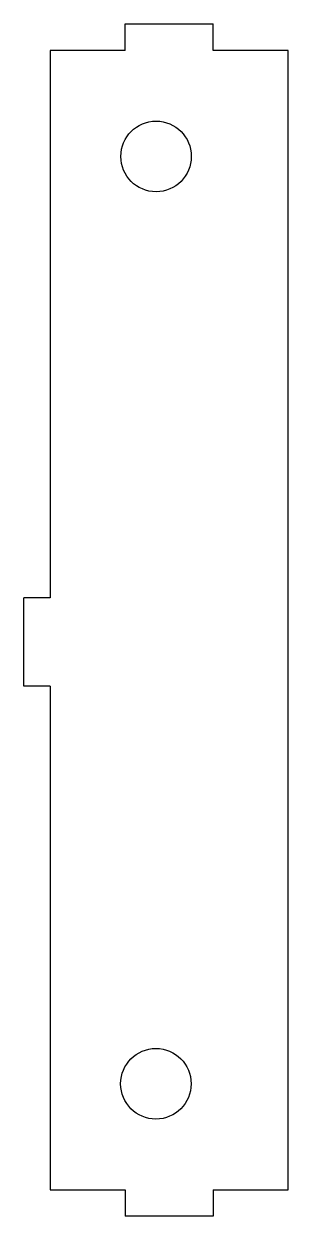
# Model space of a CAD drawing. Extents: x 262 to 292, y 198 to 333.
import ezdxf

# ---------------------------------------------------------------- set-up
doc = ezdxf.new("R2010")
doc.units = 0
doc.layers.get('0').update_dxf_attribs({"linetype": 'CONTINUOUS'})

msp = doc.modelspace()

# ---------------------------------------------------------------- linework, layer by layer
at = {"color": 7, "linetype": 'CONTINUOUS'}
for p, q in [((273.8, 330.21), (273.8, 333.21)), ((273.8, 333.21), (283.8, 333.21)), ((283.8, 330.21), (283.8, 333.21)), ((265.3, 330.21), (265.3, 268.21)), ((273.8, 330.21), (265.3, 330.21)), ((292.3, 330.21), (283.8, 330.21)), ((292.3, 319.65), (292.3, 330.21)), ((292.3, 316.78), (292.3, 319.65)), ((292.3, 214.65), (292.3, 316.78)), ((262.3, 258.21), (262.3, 268.21)), ((265.3, 268.21), (262.3, 268.21)), ((265.3, 258.21), (262.3, 258.21)), ((265.3, 258.21), (265.3, 201.21)), ((292.3, 211.78), (292.3, 214.65)), ((292.3, 201.21), (292.3, 211.78)), ((265.3, 201.21), (273.8, 201.21)), ((273.8, 201.21), (273.8, 198.21)), ((283.8, 201.21), (292.3, 201.21)), ((283.8, 201.21), (283.8, 198.21)), ((283.8, 198.21), (273.8, 198.21))]:
    msp.add_line(p, q, dxfattribs=at)
for centre in [(277.31, 318.2), (277.29, 213.2)]:
    msp.add_circle(centre, 4, dxfattribs=at)

doc.saveas('drawing.dxf')
